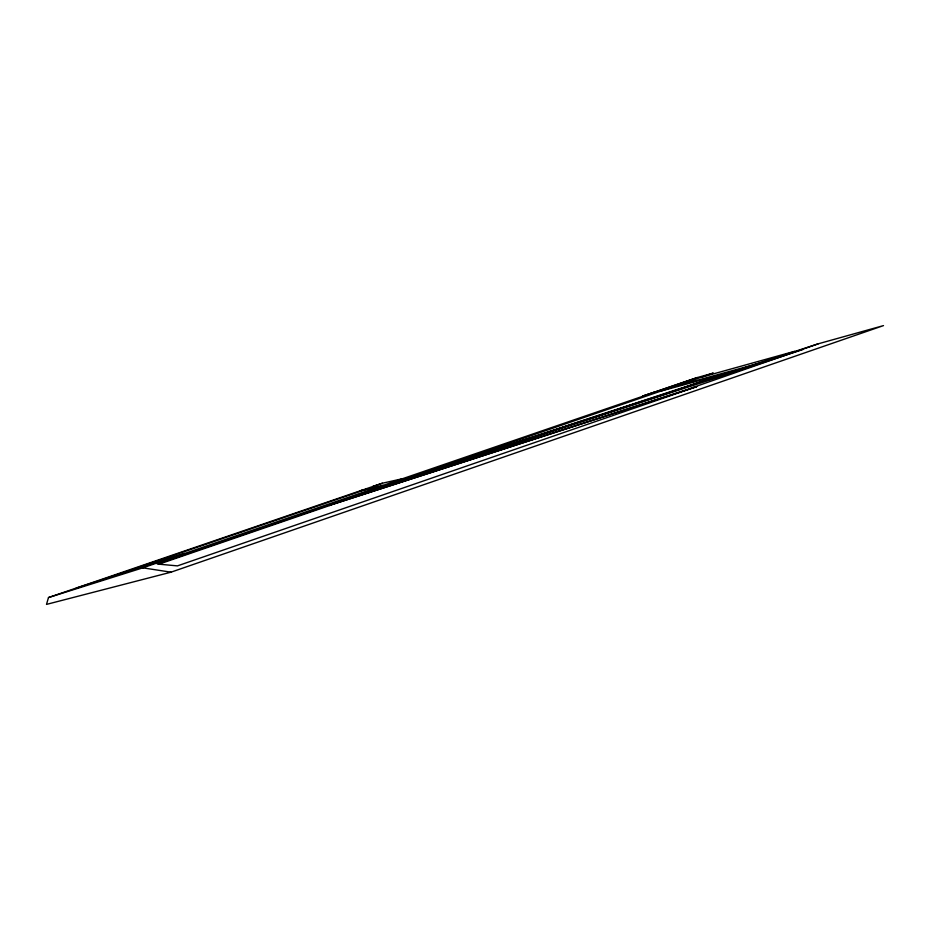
<?xml version="1.0" encoding="UTF-8"?>
<svg xmlns="http://www.w3.org/2000/svg" width="930" height="930" viewBox="0 0 930 930"><rect width="100%" height="100%" fill="white"/><g stroke="black" fill="none" stroke-linecap="round" stroke-linejoin="round"><path stroke-width="1.4" d="M401.539 478.938L382.37 483.228L48.488 597.56L46.5 604.395L170.992 572.183L883.5 325.605L818.237 343.809L781.537 355.841M329.29 505.455L696.57 386.671L329.29 505.455L396.273 482.298M818.237 343.809L691.037 388.136M387.926 484.832L794.708 351.296L700.848 377.371M696.57 386.671L177.444 565.882L157.286 564.033L713.333 373.081L697.314 377.557L642.979 395.994L644.444 395.599M102.323 579.727L364.525 489.866M48.488 597.56L142.836 567.835L697.314 377.557M158.902 564.185L330.51 505.223M372.872 486.413L382.37 483.228M642.979 395.994L655.917 391.658M411.978 476.602L728.434 372.628M392.925 483.147L737.42 370.163L660.881 391.1M393.285 483.472L802.927 349.517M76.144 588.12L184.489 553.42M672.634 387.054L763.042 362.223M383.009 485.297L360.189 490.796L378.405 486.878M142.836 567.835L170.992 572.183"/></g></svg>
